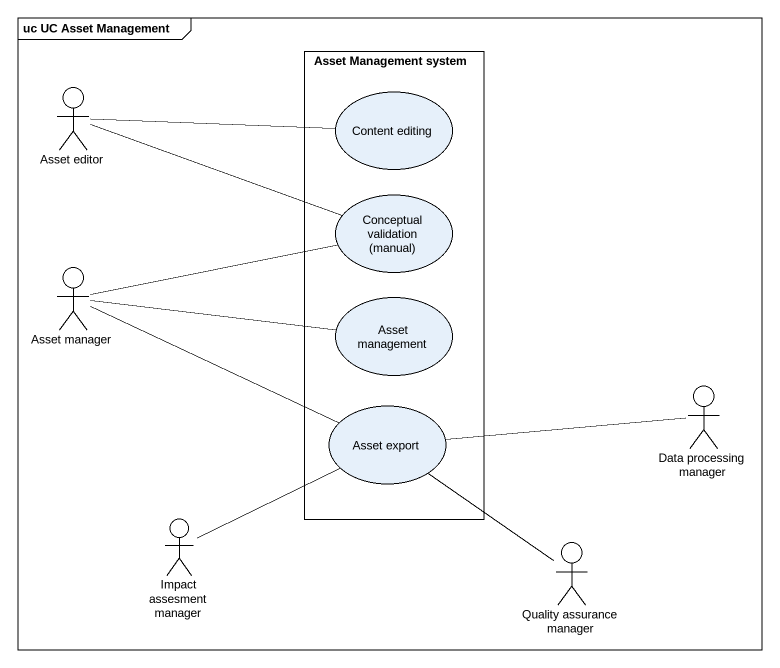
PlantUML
@startuml
mainframe uc UC Asset Management
rectangle "Asset Management system" as Asset_Management_system {
  usecase "Content editing" as Content_editing
  usecase "Conceptual validation (manual)" as Conceptual_validation_manual
  usecase "Asset management" as Asset_management
  usecase "Asset export" as Asset_export
}
actor "Asset editor" as Asset_editor
actor "Asset manager" as Asset_manager
actor "Data processing manager" as Data_processing_manager
actor "Impact assesment manager" as Impact_assesment_manager
actor "Quality assurance manager" as Quality_assurance_manager
Asset_editor -right- Content_editing
Asset_editor -right- Conceptual_validation_manual
Asset_manager -right- Conceptual_validation_manual
Asset_manager -right- Asset_management
Asset_manager -right- Asset_export
Data_processing_manager -left- Asset_export
Impact_assesment_manager -right- Asset_export
Quality_assurance_manager -up- Asset_export
@enduml
